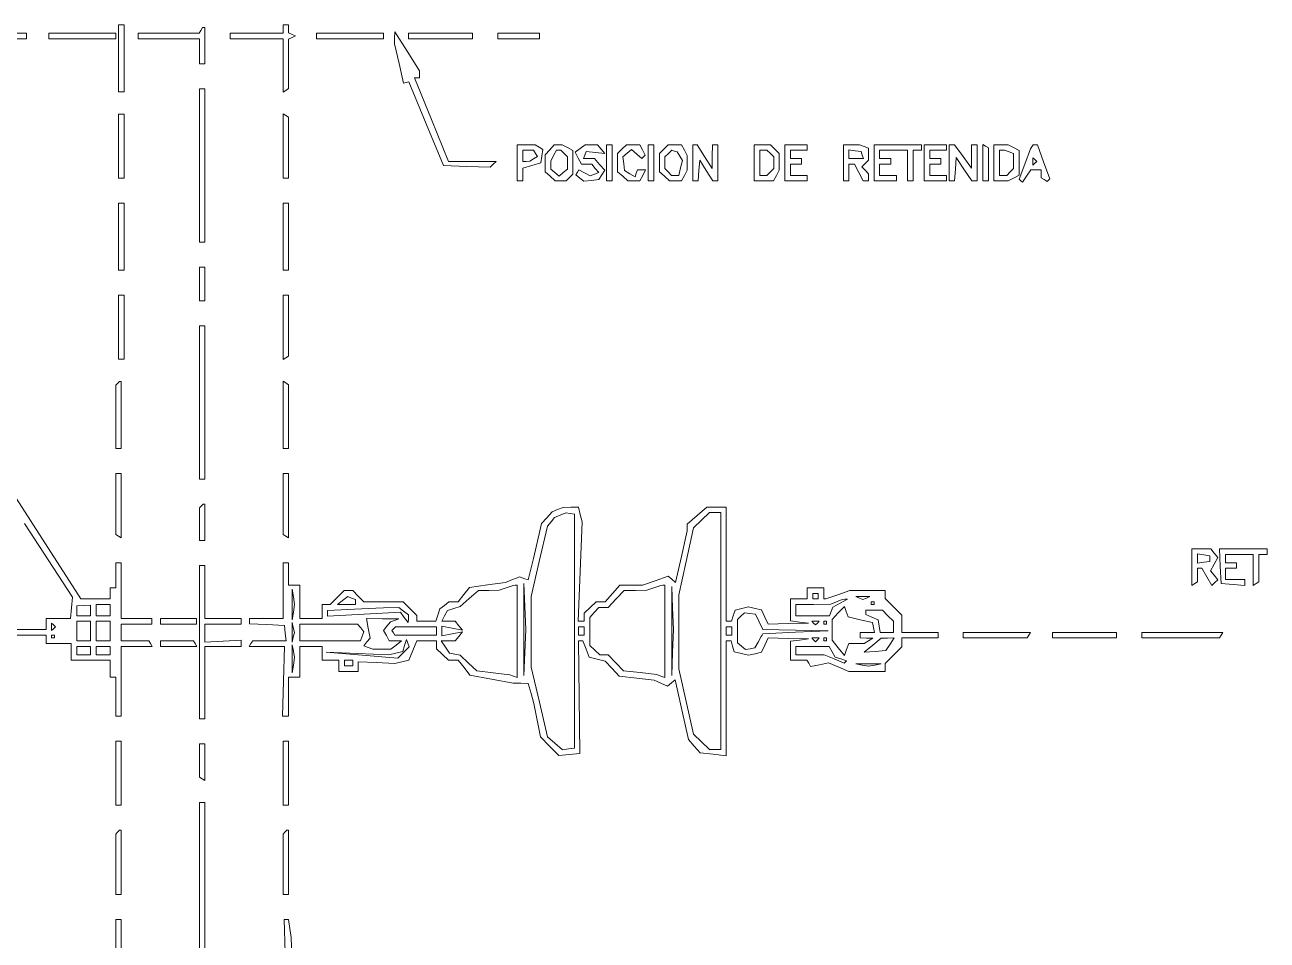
# Paper-space layout 'AN-03-DGE-012' of a CAD drawing. Header units: metres, sheet in millimetres. Extents: x 12 to 193, y 4 to 291.
# Drawn here: x 63.7 to 119, y 194.3 to 235 of the extents above; entities that cross this region are included whole.
import ezdxf

# ---------------------------------------------------------------- set-up
doc = ezdxf.new("R2010")
doc.units = ezdxf.units.M
doc.layers.add('DGE_CONTORNOS', color=7, linetype='Continuous', lineweight=0)
doc.layers.add('DGE_DATOS', color=7, linetype='Continuous', lineweight=0)

# ---------------------------------------------------------------- blocks, each defined once
blk = doc.blocks.new('LP_REF_DGE_MT_012')
at = {"layer": 'DGE_CONTORNOS'}
for points in [[(57.323, 207.862), (64.613, 207.866), (64.613, 207.68), (64.613, 207.494), (65.172, 207.494), (65.73, 207.494), (65.73, 207.122), (65.73, 206.749), (66.599, 206.749), (67.467, 206.749), (67.467, 206.377), (67.467, 206.005), (67.592, 206.005), (67.716, 206.005), (67.716, 205.136), (67.716, 204.268), (67.84, 204.268), (67.964, 204.268), (67.964, 205.819), (67.964, 207.37), (68.654, 207.37), (69.344, 207.37), (69.267, 207.494), (69.19, 207.618), (68.577, 207.618), (67.964, 207.618), (67.964, 207.99), (67.964, 208.362), (68.646, 208.362), (69.329, 208.362), (69.329, 208.487), (69.329, 208.611), (68.646, 208.611), (67.964, 208.611), (67.964, 209.852), (67.964, 211.092), (67.84, 211.092), (67.716, 211.092), (67.716, 210.534), (67.716, 209.976), (67.592, 209.976), (67.467, 209.976), (67.467, 209.727), (67.467, 209.479), (66.816, 209.486), (66.164, 209.492), (63.915, 212.977), (61.665, 216.461)], [(63.657, 212.841), (65.795, 209.565), (65.75, 209.088), (65.704, 208.611), (65.159, 208.611), (64.613, 208.611), (64.613, 208.362), (64.613, 208.114), (57.106, 208.114)], [(56.857, 234.421), (63.745, 234.421), (63.745, 234.545), (63.745, 234.669), (56.671, 234.669)]]:
    blk.add_lwpolyline(points, dxfattribs=at)
for points in [[(67.84, 233.552), (67.84, 232.063), (67.964, 232.063), (68.088, 232.063), (68.088, 233.552), (68.088, 235.042), (67.964, 235.042), (67.84, 235.042)], [(75.161, 234.855), (75.161, 234.669), (73.983, 234.669), (72.804, 234.669), (72.804, 234.545), (72.804, 234.421), (73.983, 234.421), (75.161, 234.421), (75.161, 233.235), (75.161, 232.049), (75.286, 232.125), (75.41, 232.202), (75.41, 233.301), (75.41, 234.4), (75.565, 234.473), (75.72, 234.545), (75.565, 234.618), (75.41, 234.69), (75.41, 234.866), (75.41, 235.042), (75.286, 235.042), (75.161, 235.042)], [(64.737, 234.545), (64.737, 234.421), (66.227, 234.421), (67.716, 234.421), (67.716, 234.545), (67.716, 234.669), (66.227, 234.669), (64.737, 234.669)], [(71.501, 234.793), (71.424, 234.669), (70.066, 234.669), (68.708, 234.669), (68.708, 234.545), (68.708, 234.421), (70.074, 234.421), (71.439, 234.421), (71.439, 233.863), (71.439, 233.304), (71.563, 233.304), (71.687, 233.304), (71.687, 234.111), (71.687, 234.917), (71.632, 234.917), (71.577, 234.917)], [(76.651, 234.545), (76.651, 234.421), (78.14, 234.421), (79.629, 234.421), (79.629, 234.545), (79.629, 234.669), (78.14, 234.669), (76.651, 234.669)], [(80.128, 234.467), (80.125, 234.203), (80.324, 233.324), (80.523, 232.444), (80.643, 232.471), (80.762, 232.498), (81.537, 230.636), (82.312, 228.775), (83.348, 228.739), (84.383, 228.702), (84.513, 228.832), (84.642, 228.961), (83.587, 228.961), (82.532, 228.961), (81.771, 230.823), (81.01, 232.684), (81.126, 232.684), (81.242, 232.684), (81.241, 232.839), (81.239, 232.994), (80.685, 233.863), (80.132, 234.731)], [(80.746, 234.545), (80.746, 234.421), (82.173, 234.421), (83.6, 234.421), (83.6, 234.545), (83.6, 234.669), (82.173, 234.669), (80.746, 234.669)], [(84.717, 234.545), (84.717, 234.421), (85.647, 234.421), (86.578, 234.421), (86.578, 234.545), (86.578, 234.669), (85.647, 234.669), (84.717, 234.669)], [(71.439, 228.775), (71.439, 225.363), (71.563, 225.363), (71.687, 225.363), (71.687, 228.775), (71.687, 232.188), (71.563, 232.188), (71.439, 232.188)], [(67.84, 229.644), (67.84, 228.217), (67.964, 228.217), (68.088, 228.217), (68.088, 229.644), (68.088, 231.071), (67.964, 231.071), (67.84, 231.071)], [(75.161, 229.651), (75.161, 228.217), (75.286, 228.217), (75.41, 228.217), (75.41, 229.574), (75.41, 230.932), (75.286, 231.009), (75.161, 231.085)], [(85.585, 228.899), (85.585, 228.093), (85.71, 228.093), (85.834, 228.093), (85.834, 228.377), (85.834, 228.662), (86.237, 228.78), (86.64, 228.899), (86.682, 229.195), (86.724, 229.492), (86.558, 229.597), (86.392, 229.702), (85.989, 229.704), (85.585, 229.706)], [(87.032, 229.479), (86.826, 229.252), (86.826, 228.878), (86.826, 228.503), (87.053, 228.298), (87.28, 228.093), (87.525, 228.093), (87.77, 228.093), (87.918, 228.241), (88.067, 228.39), (88.067, 228.92), (88.067, 229.449), (87.827, 229.577), (87.587, 229.706), (87.412, 229.706), (87.237, 229.706)], [(88.386, 229.541), (88.16, 229.376), (88.304, 229.107), (88.448, 228.837), (88.677, 228.837), (88.906, 228.837), (89.059, 228.652), (89.212, 228.468), (89.022, 228.395), (88.831, 228.322), (88.581, 228.456), (88.331, 228.59), (88.262, 228.479), (88.194, 228.369), (88.371, 228.222), (88.549, 228.075), (88.885, 228.115), (89.221, 228.155), (89.353, 228.365), (89.484, 228.574), (89.253, 228.83), (89.022, 229.085), (88.782, 229.085), (88.543, 229.085), (88.597, 229.24), (88.65, 229.396), (89.066, 229.353), (89.481, 229.311), (89.318, 229.508), (89.154, 229.706), (88.882, 229.706), (88.611, 229.706)], [(89.556, 228.899), (89.556, 228.093), (89.681, 228.093), (89.805, 228.093), (89.805, 228.899), (89.805, 229.706), (89.681, 229.706), (89.556, 229.706)], [(90.248, 229.511), (90.053, 229.316), (90.053, 228.91), (90.053, 228.503), (90.28, 228.298), (90.507, 228.093), (90.772, 228.093), (91.037, 228.093), (91.17, 228.341), (91.303, 228.589), (91.122, 228.589), (90.942, 228.589), (90.886, 228.434), (90.829, 228.279), (90.596, 228.415), (90.363, 228.552), (90.326, 228.86), (90.289, 229.169), (90.483, 229.33), (90.678, 229.492), (90.903, 229.288), (91.128, 229.085), (91.206, 229.163), (91.285, 229.242), (91.161, 229.474), (91.037, 229.706), (90.74, 229.706), (90.443, 229.706)], [(91.418, 228.899), (91.418, 228.093), (91.542, 228.093), (91.666, 228.093), (91.666, 228.899), (91.666, 229.706), (91.542, 229.706), (91.418, 229.706)], [(92.109, 229.511), (91.914, 229.316), (91.914, 228.91), (91.914, 228.503), (92.141, 228.298), (92.368, 228.093), (92.633, 228.093), (92.898, 228.093), (93.027, 228.333), (93.155, 228.573), (93.155, 228.899), (93.155, 229.226), (93.027, 229.466), (92.898, 229.706), (92.601, 229.706), (92.304, 229.706)], [(93.403, 228.899), (93.403, 228.093), (93.52, 228.093), (93.637, 228.093), (93.675, 228.558), (93.714, 229.023), (94.003, 228.558), (94.292, 228.093), (94.406, 228.093), (94.52, 228.093), (94.52, 228.899), (94.52, 229.706), (94.396, 229.706), (94.272, 229.706), (94.27, 229.178), (94.268, 228.651), (93.929, 229.177), (93.59, 229.704), (93.497, 229.705), (93.403, 229.706)], [(96.134, 228.899), (96.134, 228.093), (96.563, 228.093), (96.993, 228.093), (97.122, 228.333), (97.25, 228.573), (97.25, 228.944), (97.25, 229.316), (97.055, 229.511), (96.86, 229.706), (96.497, 229.706), (96.134, 229.706)], [(97.499, 228.899), (97.499, 228.093), (97.995, 228.093), (98.491, 228.093), (98.491, 228.217), (98.491, 228.341), (98.119, 228.341), (97.747, 228.341), (97.747, 228.589), (97.747, 228.837), (97.995, 228.837), (98.243, 228.837), (98.243, 228.961), (98.243, 229.085), (97.995, 229.085), (97.747, 229.085), (97.747, 229.271), (97.747, 229.458), (98.119, 229.458), (98.491, 229.458), (98.491, 229.582), (98.491, 229.706), (97.995, 229.706), (97.499, 229.706)], [(100.105, 228.899), (100.105, 228.093), (100.229, 228.093), (100.353, 228.093), (100.353, 228.465), (100.353, 228.837), (100.474, 228.837), (100.595, 228.837), (100.787, 228.465), (100.98, 228.093), (101.101, 228.093), (101.221, 228.093), (101.221, 228.254), (101.221, 228.415), (101.073, 228.564), (100.924, 228.713), (101.073, 228.862), (101.221, 229.011), (101.221, 229.283), (101.221, 229.555), (101.025, 229.63), (100.829, 229.706), (100.467, 229.706), (100.105, 229.706)], [(101.47, 228.899), (101.47, 228.093), (101.966, 228.093), (102.462, 228.093), (102.462, 228.217), (102.462, 228.341), (102.09, 228.341), (101.718, 228.341), (101.718, 228.589), (101.718, 228.837), (101.966, 228.837), (102.214, 228.837), (102.214, 228.961), (102.214, 229.085), (101.966, 229.085), (101.718, 229.085), (101.718, 229.271), (101.718, 229.458), (102.338, 229.458), (102.959, 229.458), (102.959, 228.775), (102.959, 228.093), (103.083, 228.093), (103.207, 228.093), (103.207, 228.775), (103.207, 229.458), (103.393, 229.458), (103.579, 229.458), (103.579, 229.582), (103.579, 229.706), (102.524, 229.706), (101.47, 229.706)], [(103.703, 228.899), (103.703, 228.093), (104.2, 228.093), (104.696, 228.093), (104.696, 228.217), (104.696, 228.341), (104.324, 228.341), (103.952, 228.341), (103.952, 228.589), (103.952, 228.837), (104.2, 228.837), (104.448, 228.837), (104.448, 228.961), (104.448, 229.085), (104.2, 229.085), (103.952, 229.085), (103.952, 229.271), (103.952, 229.458), (104.324, 229.458), (104.696, 229.458), (104.696, 229.582), (104.696, 229.706), (104.2, 229.706), (103.703, 229.706)], [(104.82, 228.899), (104.82, 228.093), (104.937, 228.093), (105.054, 228.093), (105.092, 228.613), (105.13, 229.133), (105.473, 228.613), (105.816, 228.093), (105.939, 228.093), (106.061, 228.093), (106.061, 228.899), (106.061, 229.706), (105.937, 229.706), (105.813, 229.706), (105.813, 229.185), (105.813, 228.664), (105.43, 229.185), (105.047, 229.706), (104.934, 229.706), (104.82, 229.706)], [(106.309, 228.906), (106.309, 228.093), (106.433, 228.093), (106.558, 228.093), (106.558, 228.83), (106.558, 229.567), (106.433, 229.644), (106.309, 229.72)], [(106.806, 228.899), (106.806, 228.093), (107.124, 228.093), (107.443, 228.093), (107.683, 228.221), (107.923, 228.35), (107.923, 228.899), (107.923, 229.449), (107.683, 229.577), (107.443, 229.706), (107.124, 229.706), (106.806, 229.706)], [(108.499, 229.61), (108.44, 229.515), (108.184, 228.842), (107.928, 228.169), (108.001, 228.1), (108.074, 228.031), (108.262, 228.31), (108.449, 228.589), (108.682, 228.589), (108.915, 228.589), (108.915, 228.41), (108.915, 228.231), (109.048, 228.15), (109.18, 228.068), (109.236, 228.123), (109.291, 228.179), (109.016, 228.942), (108.742, 229.706), (108.65, 229.706), (108.558, 229.706)], [(86.401, 229.32), (86.486, 229.182), (86.315, 229.073), (86.144, 228.965), (85.989, 228.963), (85.834, 228.961), (85.834, 229.209), (85.834, 229.458), (86.074, 229.458), (86.315, 229.458)], [(87.67, 229.309), (87.819, 229.16), (87.819, 228.89), (87.819, 228.619), (87.633, 228.465), (87.447, 228.31), (87.261, 228.465), (87.075, 228.619), (87.075, 228.798), (87.075, 228.978), (87.203, 229.218), (87.331, 229.458), (87.426, 229.458), (87.521, 229.458)], [(92.823, 229.19), (92.944, 229), (92.861, 228.67), (92.778, 228.341), (92.619, 228.341), (92.46, 228.341), (92.311, 228.49), (92.162, 228.639), (92.162, 228.899), (92.162, 229.16), (92.313, 229.31), (92.463, 229.461), (92.583, 229.421), (92.703, 229.381)], [(96.853, 229.309), (97.002, 229.16), (97.002, 228.899), (97.002, 228.639), (96.853, 228.49), (96.704, 228.341), (96.543, 228.341), (96.382, 228.341), (96.382, 228.899), (96.382, 229.458), (96.543, 229.458), (96.704, 229.458)], [(100.943, 229.24), (100.994, 229.085), (100.673, 229.085), (100.353, 229.085), (100.353, 229.28), (100.353, 229.475), (100.622, 229.435), (100.892, 229.396)], [(107.478, 229.382), (107.674, 229.307), (107.674, 228.973), (107.674, 228.639), (107.525, 228.49), (107.377, 228.341), (107.215, 228.341), (107.054, 228.341), (107.054, 228.899), (107.054, 229.458), (107.168, 229.458), (107.282, 229.458)], [(108.626, 228.878), (108.543, 228.796), (108.543, 228.961), (108.543, 229.127), (108.626, 229.044), (108.709, 228.961)], [(67.84, 225.611), (67.84, 224.122), (67.964, 224.122), (68.088, 224.122), (68.088, 225.611), (68.088, 227.1), (67.964, 227.1), (67.84, 227.1)], [(75.161, 225.611), (75.161, 224.122), (75.286, 224.122), (75.41, 224.122), (75.41, 225.611), (75.41, 227.1), (75.286, 227.1), (75.161, 227.1)], [(71.439, 223.501), (71.439, 222.757), (71.563, 222.757), (71.687, 222.757), (71.687, 223.501), (71.687, 224.246), (71.563, 224.246), (71.439, 224.246)], [(67.84, 221.578), (67.84, 220.151), (67.964, 220.151), (68.088, 220.151), (68.088, 221.578), (68.088, 223.005), (67.964, 223.005), (67.84, 223.005)], [(75.161, 221.571), (75.161, 220.136), (75.286, 220.213), (75.41, 220.29), (75.41, 221.647), (75.41, 223.005), (75.286, 223.005), (75.161, 223.005)], [(71.439, 218.228), (71.439, 214.815), (71.563, 214.815), (71.687, 214.815), (71.687, 218.228), (71.687, 221.64), (71.563, 221.64), (71.439, 221.64)], [(67.798, 219.075), (67.716, 218.993), (67.716, 217.586), (67.716, 216.18), (67.84, 216.18), (67.964, 216.18), (67.964, 217.669), (67.964, 219.158), (67.923, 219.158), (67.881, 219.158)], [(75.161, 217.676), (75.161, 216.18), (75.286, 216.18), (75.41, 216.18), (75.41, 217.6), (75.41, 219.019), (75.286, 219.096), (75.161, 219.173)], [(67.716, 213.706), (67.716, 212.348), (67.84, 212.271), (67.964, 212.195), (67.964, 213.629), (67.964, 215.063), (67.84, 215.063), (67.716, 215.063)], [(75.161, 213.706), (75.161, 212.348), (75.286, 212.271), (75.41, 212.195), (75.41, 213.629), (75.41, 215.063), (75.286, 215.063), (75.161, 215.063)], [(71.521, 213.616), (71.439, 213.533), (71.439, 212.809), (71.439, 212.085), (71.563, 212.085), (71.687, 212.085), (71.687, 212.892), (71.687, 213.698), (71.645, 213.698), (71.604, 213.698)], [(87.385, 213.457), (87.137, 213.355), (86.904, 213.096), (86.671, 212.837), (86.494, 212.058), (86.317, 211.279), (86.192, 210.803), (86.067, 210.327), (85.887, 210.396), (85.707, 210.465), (85.383, 210.342), (85.059, 210.219), (84.261, 210.106), (83.463, 209.992), (83.212, 209.674), (82.961, 209.355), (82.753, 209.351), (82.545, 209.347), (82.346, 209.196), (82.147, 209.044), (82.058, 208.765), (81.97, 208.487), (81.544, 208.487), (81.118, 208.487), (81.118, 208.616), (81.118, 208.746), (80.813, 209.051), (80.509, 209.355), (79.634, 209.355), (78.76, 209.355), (78.512, 209.603), (78.264, 209.852), (78.072, 209.852), (77.88, 209.852), (77.57, 209.541), (77.26, 209.231), (77.079, 209.231), (76.899, 209.231), (76.899, 208.921), (76.899, 208.611), (76.402, 208.611), (75.906, 208.611), (75.906, 209.355), (75.906, 210.1), (75.658, 210.1), (75.41, 210.1), (75.41, 210.596), (75.41, 211.092), (75.286, 211.092), (75.161, 211.092), (75.161, 209.852), (75.161, 208.611), (74.417, 208.611), (73.672, 208.611), (73.672, 208.492), (73.672, 208.374), (74.448, 208.337), (75.223, 208.3), (75.263, 207.959), (75.302, 207.618), (74.557, 207.618), (73.811, 207.618), (73.734, 207.494), (73.658, 207.37), (74.441, 207.37), (75.223, 207.37), (75.182, 205.819), (75.141, 204.268), (75.275, 204.268), (75.41, 204.268), (75.41, 205.136), (75.41, 206.005), (75.658, 206.005), (75.906, 206.005), (75.906, 206.687), (75.906, 207.37), (76.402, 207.37), (76.899, 207.37), (76.899, 207.06), (76.899, 206.749), (77.271, 206.749), (77.643, 206.749), (77.643, 206.501), (77.643, 206.253), (78.078, 206.253), (78.512, 206.253), (78.512, 206.47), (78.511, 206.687), (79.328, 206.645), (80.145, 206.603), (80.453, 206.681), (80.762, 206.758), (80.942, 207.188), (81.121, 207.618), (81.554, 207.618), (81.987, 207.618), (81.987, 207.437), (81.987, 207.255), (82.258, 207.002), (82.53, 206.749), (82.746, 206.749), (82.961, 206.749), (83.22, 206.421), (83.478, 206.092), (84.439, 205.915), (85.399, 205.738), (85.74, 205.729), (86.08, 205.721), (86.204, 205.273), (86.328, 204.826), (86.474, 204.081), (86.62, 203.337), (87.029, 202.926), (87.438, 202.515), (87.908, 202.554), (88.378, 202.592), (88.346, 205.105), (88.314, 207.618), (88.412, 207.618), (88.509, 207.618), (88.648, 207.251), (88.786, 206.885), (89.14, 206.801), (89.494, 206.717), (89.812, 206.379), (90.129, 206.042), (90.908, 205.954), (91.687, 205.866), (91.983, 205.731), (92.279, 205.596), (92.451, 205.739), (92.623, 205.882), (92.919, 204.551), (93.214, 203.22), (93.468, 202.925), (93.722, 202.63), (94.307, 202.564), (94.893, 202.498), (94.893, 205.058), (94.893, 207.618), (95.002, 207.618), (95.112, 207.618), (95.175, 207.375), (95.239, 207.133), (95.562, 207.052), (95.885, 206.971), (96.174, 207.043), (96.463, 207.116), (96.606, 207.429), (96.749, 207.742), (97.651, 207.722), (98.553, 207.702), (98.15, 207.652), (97.747, 207.602), (97.747, 207.176), (97.747, 206.749), (98.112, 206.749), (98.477, 206.749), (98.56, 206.614), (98.644, 206.479), (99.044, 206.554), (99.445, 206.629), (99.895, 206.441), (100.345, 206.253), (101.155, 206.253), (101.966, 206.253), (101.966, 206.43), (101.966, 206.606), (102.338, 206.978), (102.711, 207.351), (102.711, 207.546), (102.711, 207.742), (103.517, 207.742), (104.324, 207.742), (104.324, 207.866), (104.324, 207.99), (103.517, 207.99), (102.711, 207.99), (102.711, 208.372), (102.711, 208.754), (102.338, 209.126), (101.966, 209.498), (101.966, 209.675), (101.966, 209.852), (101.175, 209.852), (100.384, 209.852), (99.856, 209.665), (99.329, 209.479), (99.282, 209.479), (99.236, 209.479), (99.236, 209.727), (99.236, 209.976), (98.864, 209.976), (98.491, 209.976), (98.491, 209.727), (98.491, 209.479), (98.119, 209.479), (97.747, 209.479), (97.747, 208.991), (97.747, 208.502), (98.15, 208.452), (98.553, 208.402), (97.651, 208.382), (96.749, 208.362), (96.606, 208.676), (96.463, 208.989), (96.174, 209.061), (95.885, 209.134), (95.583, 209.058), (95.281, 208.982), (95.203, 208.734), (95.124, 208.487), (95.008, 208.487), (94.893, 208.487), (94.893, 211.03), (94.893, 213.574), (94.463, 213.574), (94.033, 213.574), (93.594, 213.189), (93.155, 212.804), (93.156, 212.662), (93.157, 212.519), (92.892, 211.37), (92.627, 210.22), (92.466, 210.354), (92.304, 210.488), (91.733, 210.294), (91.161, 210.1), (90.658, 210.1), (90.155, 210.1), (89.828, 209.727), (89.501, 209.355), (89.304, 209.355), (89.107, 209.355), (88.835, 209.102), (88.564, 208.849), (88.564, 208.668), (88.564, 208.487), (88.434, 208.487), (88.305, 208.487), (88.39, 210.701), (88.476, 212.916), (88.393, 213.245), (88.311, 213.574), (87.972, 213.566), (87.633, 213.558)], [(88.129, 208.051), (88.129, 202.841), (87.865, 202.803), (87.6, 202.765), (87.266, 203.053), (86.931, 203.341), (86.571, 204.89), (86.21, 206.439), (86.208, 208.013), (86.206, 209.587), (86.568, 211.152), (86.93, 212.718), (87.091, 212.912), (87.252, 213.106), (87.505, 213.209), (87.757, 213.313), (87.943, 213.287), (88.129, 213.261)], [(94.644, 208.052), (94.644, 202.778), (94.398, 202.778), (94.152, 202.778), (93.79, 203.12), (93.427, 203.461), (93.105, 204.915), (92.783, 206.368), (92.781, 208.017), (92.78, 209.665), (93.108, 211.154), (93.437, 212.644), (93.794, 212.985), (94.152, 213.326), (94.398, 213.326), (94.644, 213.326)], [(115.617, 210.899), (115.617, 210.085), (115.741, 210.162), (115.865, 210.238), (115.865, 210.541), (115.865, 210.844), (115.962, 210.844), (116.059, 210.844), (116.286, 210.461), (116.512, 210.077), (116.642, 210.207), (116.772, 210.337), (116.61, 210.533), (116.448, 210.729), (116.609, 211.03), (116.771, 211.332), (116.613, 211.523), (116.455, 211.713), (116.036, 211.713), (115.617, 211.713)], [(116.423, 211.279), (116.423, 211.154), (116.144, 211.115), (115.865, 211.075), (115.865, 211.279), (115.865, 211.482), (116.144, 211.442), (116.423, 211.403)], [(116.883, 210.937), (116.92, 210.162), (117.447, 210.124), (117.974, 210.085), (117.974, 210.217), (117.974, 210.348), (117.54, 210.348), (117.106, 210.348), (117.106, 210.596), (117.106, 210.844), (117.354, 210.844), (117.602, 210.844), (117.602, 210.968), (117.602, 211.092), (117.354, 211.092), (117.106, 211.092), (117.106, 211.279), (117.106, 211.465), (117.726, 211.465), (118.347, 211.465), (118.347, 210.775), (118.347, 210.085), (118.471, 210.162), (118.595, 210.238), (118.595, 210.852), (118.595, 211.465), (118.781, 211.465), (118.967, 211.465), (118.967, 211.589), (118.967, 211.713), (117.906, 211.713), (116.846, 211.713)], [(71.439, 207.556), (71.439, 204.143), (71.563, 204.143), (71.687, 204.143), (71.687, 205.757), (71.687, 207.37), (72.493, 207.37), (73.3, 207.37), (73.3, 207.504), (73.3, 207.639), (72.493, 207.598), (71.686, 207.556), (71.686, 207.959), (71.687, 208.362), (72.493, 208.362), (73.3, 208.362), (73.3, 208.487), (73.3, 208.611), (72.493, 208.611), (71.687, 208.611), (71.687, 209.789), (71.687, 210.968), (71.563, 210.968), (71.439, 210.968)], [(85.926, 207.091), (85.884, 206.067), (85.884, 208.114), (85.884, 210.162), (85.926, 209.138), (85.968, 208.114)], [(75.623, 208.89), (75.571, 208.549), (75.571, 209.231), (75.571, 209.914), (75.623, 209.572), (75.674, 209.231)], [(78.388, 209.342), (78.388, 209.231), (77.985, 209.235), (77.581, 209.239), (77.811, 209.413), (78.04, 209.586), (78.214, 209.52), (78.388, 209.453)], [(85.585, 208.039), (85.585, 205.978), (85.419, 206.042), (85.252, 206.106), (84.519, 206.193), (83.786, 206.281), (83.414, 206.627), (83.041, 206.974), (82.808, 207.017), (82.575, 207.06), (82.39, 207.339), (82.205, 207.618), (82.515, 207.618), (82.825, 207.618), (82.988, 207.814), (83.151, 208.01), (82.693, 207.924), (82.235, 207.838), (82.235, 208.052), (82.235, 208.266), (82.693, 208.18), (83.151, 208.094), (82.988, 208.29), (82.825, 208.487), (82.526, 208.487), (82.226, 208.487), (82.354, 208.726), (82.483, 208.966), (82.762, 209.053), (83.041, 209.14), (83.449, 209.496), (83.857, 209.852), (84.318, 209.864), (84.779, 209.876), (85.089, 209.976), (85.399, 210.075), (85.492, 210.087), (85.585, 210.1)], [(92.162, 208.039), (92.162, 205.978), (91.985, 206.046), (91.807, 206.115), (91.063, 206.199), (90.319, 206.283), (89.976, 206.64), (89.634, 206.997), (89.45, 206.997), (89.266, 206.997), (89.039, 207.203), (88.812, 207.408), (88.812, 208.031), (88.812, 208.653), (89.017, 208.88), (89.223, 209.107), (89.428, 209.107), (89.634, 209.107), (89.991, 209.479), (90.347, 209.852), (90.852, 209.864), (91.356, 209.876), (91.666, 209.976), (91.976, 210.075), (92.069, 210.087), (92.162, 210.1)], [(92.503, 207.096), (92.461, 206.067), (92.461, 208.052), (92.461, 210.038), (92.503, 209.082), (92.545, 208.126)], [(98.988, 209.603), (98.988, 209.479), (98.864, 209.479), (98.74, 209.479), (98.74, 209.603), (98.74, 209.727), (98.864, 209.727), (98.988, 209.727)], [(101.128, 209.521), (100.973, 209.459), (100.818, 209.521), (100.663, 209.584), (100.973, 209.584), (101.283, 209.584)], [(66.599, 208.97), (66.599, 208.735), (66.289, 208.735), (65.978, 208.735), (65.978, 208.952), (65.979, 209.169), (66.289, 209.187), (66.599, 209.205)], [(67.467, 208.983), (67.467, 208.735), (67.157, 208.735), (66.847, 208.735), (66.847, 208.983), (66.847, 209.231), (67.157, 209.231), (67.467, 209.231)], [(80.529, 208.934), (80.746, 208.769), (80.742, 208.597), (80.738, 208.425), (80.561, 208.658), (80.384, 208.891), (78.766, 208.802), (77.147, 208.712), (77.147, 208.842), (77.147, 208.972), (78.047, 209.015), (78.946, 209.058), (79.629, 209.078), (80.311, 209.099)], [(99.964, 209.292), (99.638, 209.114), (99.565, 208.925), (99.492, 208.735), (98.743, 208.735), (97.995, 208.735), (97.995, 208.983), (97.995, 209.231), (98.771, 209.24), (99.546, 209.249), (99.794, 209.355), (100.043, 209.462), (100.167, 209.466), (100.291, 209.469)], [(100.858, 208.557), (101.405, 208.425), (101.447, 208.207), (101.488, 207.99), (101.168, 207.99), (100.849, 207.99), (100.849, 207.866), (100.849, 207.742), (101.128, 207.74), (101.408, 207.738), (101.221, 207.618), (101.035, 207.498), (100.69, 207.496), (100.345, 207.494), (100.247, 207.229), (100.149, 206.964), (99.879, 207.308), (99.608, 207.651), (99.608, 208.108), (99.608, 208.564), (99.879, 208.855), (100.15, 209.145), (100.23, 208.917), (100.31, 208.689)], [(101.47, 209.293), (101.47, 209.231), (101.408, 209.231), (101.346, 209.231), (101.346, 209.293), (101.346, 209.355), (101.408, 209.355), (101.47, 209.355)], [(66.599, 208.052), (66.599, 207.618), (66.289, 207.618), (65.978, 207.618), (65.978, 208.052), (65.978, 208.487), (66.289, 208.487), (66.599, 208.487)], [(67.467, 208.052), (67.467, 207.618), (67.157, 207.618), (66.847, 207.618), (66.847, 208.052), (66.847, 208.487), (67.157, 208.487), (67.467, 208.487)], [(69.701, 208.487), (69.701, 208.362), (70.508, 208.362), (71.314, 208.362), (71.314, 208.487), (71.314, 208.611), (70.508, 208.611), (69.701, 208.611)], [(80.125, 208.525), (79.939, 208.458), (79.789, 208.269), (79.638, 208.08), (79.762, 207.849), (79.886, 207.618), (80.161, 207.614), (80.435, 207.61), (80.195, 207.428), (79.954, 207.246), (79.553, 207.246), (79.153, 207.246), (78.953, 207.322), (78.754, 207.399), (78.895, 207.569), (79.037, 207.739), (78.955, 208.175), (78.873, 208.611), (79.592, 208.601), (80.311, 208.591)], [(96.356, 208.456), (96.519, 208.114), (97.971, 208.091), (99.422, 208.068), (97.974, 207.998), (96.525, 207.928), (96.485, 207.866), (96.444, 207.804), (96.306, 207.556), (96.169, 207.308), (95.959, 207.266), (95.749, 207.225), (95.569, 207.375), (95.389, 207.524), (95.389, 208.043), (95.389, 208.561), (95.543, 208.715), (95.696, 208.868), (95.945, 208.833), (96.193, 208.797)], [(98.946, 208.404), (98.864, 208.321), (98.781, 208.404), (98.698, 208.487), (98.864, 208.487), (99.029, 208.487)], [(99.36, 208.425), (99.36, 208.362), (99.298, 208.362), (99.236, 208.362), (99.236, 208.425), (99.236, 208.487), (99.298, 208.487), (99.36, 208.487)], [(102.09, 208.735), (102.338, 208.487), (102.338, 208.238), (102.338, 207.99), (102.037, 207.99), (101.735, 207.99), (101.695, 208.269), (101.656, 208.549), (101.377, 208.671), (101.097, 208.794), (101.097, 208.888), (101.097, 208.983), (101.47, 208.983), (101.842, 208.983)], [(64.944, 208.156), (64.861, 208.073), (64.861, 208.238), (64.861, 208.404), (64.944, 208.321), (65.027, 208.238)], [(75.619, 207.773), (75.562, 207.556), (75.562, 207.99), (75.562, 208.425), (75.619, 208.207), (75.676, 207.99)], [(78.623, 208.192), (78.764, 208.022), (78.687, 207.82), (78.61, 207.618), (77.258, 207.618), (75.906, 207.618), (75.906, 207.99), (75.906, 208.362), (77.194, 208.362), (78.482, 208.362)], [(81.987, 208.052), (81.987, 207.866), (81.063, 207.866), (80.14, 207.866), (80.074, 207.973), (80.008, 208.08), (80.087, 208.159), (80.167, 208.238), (81.077, 208.238), (81.987, 208.238)], [(88.564, 208.052), (88.564, 207.866), (88.44, 207.866), (88.316, 207.866), (88.316, 208.052), (88.316, 208.238), (88.44, 208.238), (88.564, 208.238)], [(95.141, 208.052), (95.141, 207.866), (95.017, 207.866), (94.893, 207.866), (94.893, 208.052), (94.893, 208.238), (95.017, 208.238), (95.141, 208.238)], [(105.441, 207.866), (105.441, 207.742), (106.86, 207.742), (108.28, 207.742), (108.357, 207.866), (108.434, 207.99), (106.937, 207.99), (105.441, 207.99)], [(109.412, 207.866), (109.412, 207.742), (110.839, 207.742), (112.266, 207.742), (112.266, 207.866), (112.266, 207.99), (110.839, 207.99), (109.412, 207.99)], [(113.383, 207.866), (113.383, 207.742), (115.113, 207.742), (116.843, 207.742), (116.92, 207.866), (116.996, 207.99), (115.189, 207.99), (113.383, 207.99)], [(64.986, 207.804), (64.986, 207.742), (64.924, 207.742), (64.861, 207.742), (64.861, 207.804), (64.861, 207.866), (64.924, 207.866), (64.986, 207.866)], [(66.599, 207.184), (66.599, 206.997), (66.289, 206.997), (65.978, 206.997), (65.978, 207.184), (65.978, 207.37), (66.289, 207.37), (66.599, 207.37)], [(67.467, 207.184), (67.467, 206.997), (67.157, 206.997), (66.847, 206.997), (66.847, 207.184), (66.847, 207.37), (67.157, 207.37), (67.467, 207.37)], [(69.701, 207.494), (69.701, 207.37), (70.515, 207.37), (71.329, 207.37), (71.252, 207.494), (71.176, 207.618), (70.438, 207.618), (69.701, 207.618)], [(75.623, 206.534), (75.571, 206.191), (75.569, 206.811), (75.567, 207.432), (75.621, 207.154), (75.675, 206.877)], [(80.527, 207.095), (80.278, 206.847), (78.681, 206.976), (77.085, 207.105), (78.481, 207.049), (79.878, 206.993), (80.183, 207.07), (80.489, 207.146), (80.575, 207.413), (80.66, 207.68), (80.718, 207.512), (80.775, 207.344)], [(99.604, 207.13), (99.732, 206.89), (99.99, 206.808), (100.247, 206.727), (100.195, 206.674), (100.143, 206.622), (99.693, 206.81), (99.244, 206.997), (98.619, 206.997), (97.995, 206.997), (97.995, 207.184), (97.995, 207.37), (98.735, 207.37), (99.475, 207.37)], [(98.946, 207.659), (98.864, 207.577), (98.781, 207.659), (98.698, 207.742), (98.864, 207.742), (99.029, 207.742)], [(99.36, 207.68), (99.36, 207.618), (99.298, 207.618), (99.236, 207.618), (99.236, 207.68), (99.236, 207.742), (99.298, 207.742), (99.36, 207.742)], [(102.184, 207.463), (102, 207.184), (101.518, 207.147), (101.035, 207.111), (101.408, 207.422), (101.78, 207.733), (102.074, 207.738), (102.369, 207.742)], [(78.264, 206.625), (78.264, 206.501), (78.078, 206.501), (77.892, 206.501), (77.892, 206.625), (77.892, 206.749), (78.078, 206.749), (78.264, 206.749)], [(101.501, 206.538), (101.221, 206.484), (100.942, 206.538), (100.663, 206.591), (101.221, 206.591), (101.78, 206.591)], [(67.716, 201.724), (67.716, 200.297), (67.84, 200.297), (67.964, 200.297), (67.964, 201.724), (67.964, 203.151), (67.84, 203.151), (67.716, 203.151)], [(71.439, 202.289), (71.439, 201.552), (71.563, 201.476), (71.687, 201.399), (71.687, 202.213), (71.687, 203.027), (71.563, 203.027), (71.439, 203.027)], [(75.161, 201.724), (75.161, 200.297), (75.286, 200.297), (75.41, 200.297), (75.41, 201.724), (75.41, 203.151), (75.286, 203.151), (75.161, 203.151)], [(71.439, 196.946), (71.439, 193.472), (71.563, 193.472), (71.687, 193.472), (71.687, 196.946), (71.687, 200.421), (71.563, 200.421), (71.439, 200.421)], [(67.798, 199.097), (67.716, 199.014), (67.716, 197.67), (67.716, 196.326), (67.84, 196.326), (67.964, 196.326), (67.964, 197.753), (67.964, 199.18), (67.923, 199.18), (67.881, 199.18)], [(75.244, 199.097), (75.161, 199.014), (75.161, 197.67), (75.161, 196.326), (75.286, 196.326), (75.41, 196.326), (75.41, 197.753), (75.41, 199.18), (75.368, 199.18), (75.327, 199.18)], [(67.716, 193.72), (67.716, 192.231), (66.227, 192.231), (64.737, 192.231), (64.737, 192.107), (64.737, 191.983), (66.182, 191.983), (67.626, 191.983), (67.791, 192.2), (67.956, 192.417), (67.96, 193.813), (67.964, 195.209), (67.84, 195.209), (67.716, 195.209)], [(75.263, 193.72), (75.316, 192.231), (74.06, 192.231), (72.804, 192.231), (72.804, 192.107), (72.804, 191.983), (74.2, 191.983), (75.596, 191.983), (75.562, 193.193), (75.528, 194.402), (75.463, 194.806), (75.398, 195.209), (75.304, 195.209), (75.21, 195.209)]]:
    blk.add_lwpolyline(points, close=True, dxfattribs=at)

psp = doc.layouts.new('AN-03-DGE-012')

# ---------------------------------------------------------------- block references
at = {"layer": 'DGE_DATOS'}
psp.add_blockref('LP_REF_DGE_MT_012', (0, 0), dxfattribs=at)

doc.saveas('drawing.dxf')
